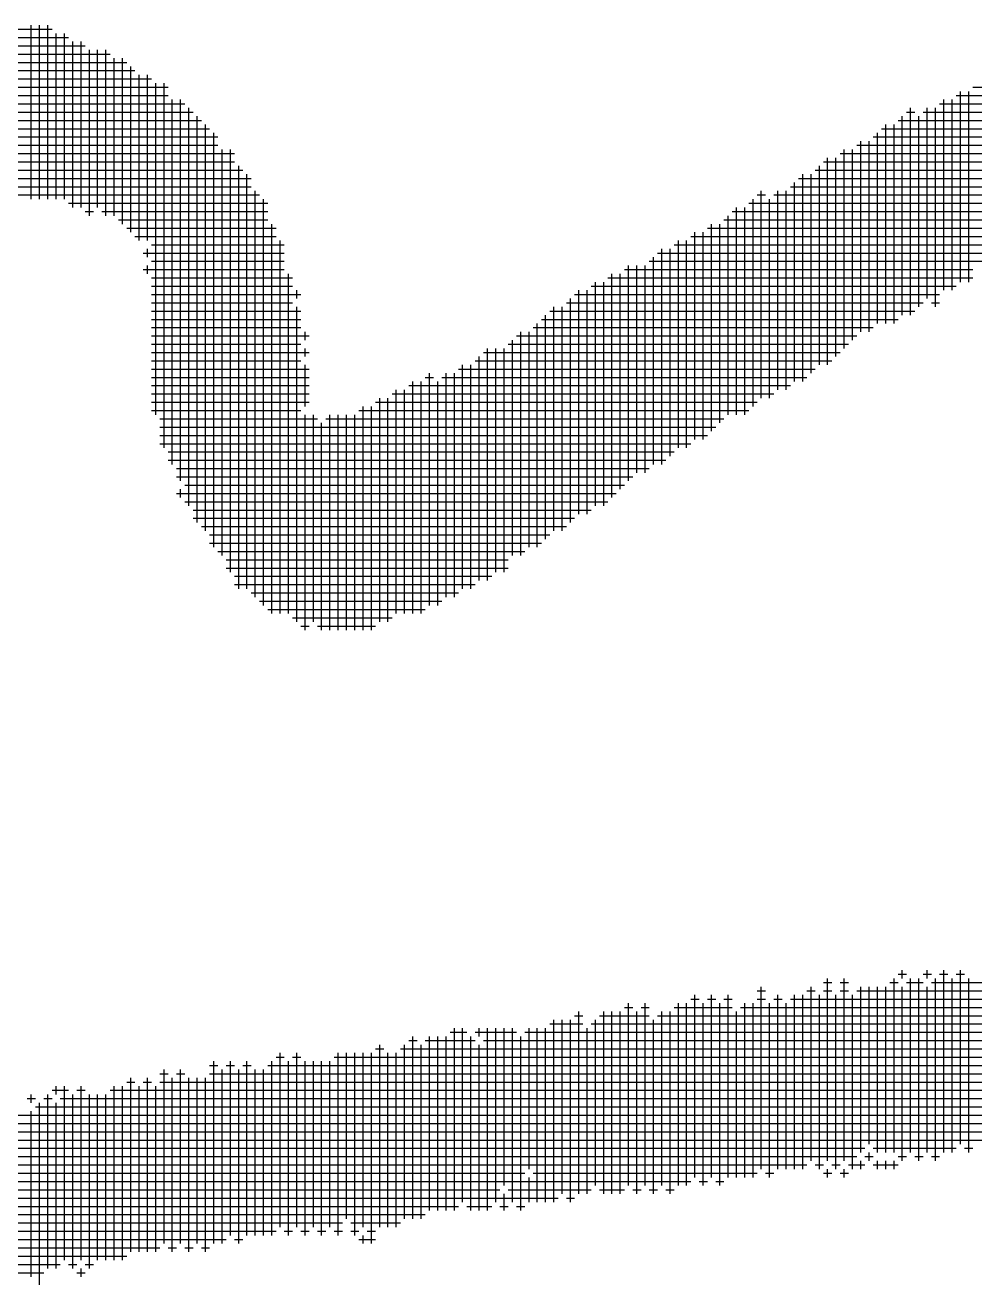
# Model space of a CAD drawing. Header units: feet. Extents: x 0 to 708085, y 0 to 237600.
# Drawn here: x 585261 to 585694, y 11275 to 11847 of the extents above; entities that cross this region are included whole.
import ezdxf

# ---------------------------------------------------------------- set-up
doc = ezdxf.new("R2010")
doc.units = ezdxf.units.FT
doc.header["$LTSCALE"] = 2200
doc.header["$MEASUREMENT"] = 0
doc.layers.add('CX-MISC', color=2, linetype='CONTINUOUS')

msp = doc.modelspace()

# ---------------------------------------------------------------- linework, layer by layer
at = {"layer": 'CX-MISC'}
for p, q in [((585197.83, 11844.85, 9817.04), (585273.43, 11844.85, 9817.04)), ((585263.98, 11767.36, 9817.04), (585263.98, 11846.74, 9817.04)), ((585267.76, 11767.36, 9817.04), (585267.76, 11846.74, 9817.04)), ((585271.54, 11767.36, 9817.04), (585271.54, 11846.74, 9817.04)), ((585275.32, 11767.36, 9817.04), (585275.32, 11842.96, 9817.04)), ((585279.1, 11767.36, 9817.04), (585279.1, 11842.96, 9817.04)), ((585178.93, 11837.29, 9817.04), (585288.55, 11837.29, 9817.04)), ((585186.49, 11841.07, 9817.04), (585280.99, 11841.07, 9817.04)), ((585282.88, 11763.58, 9817.04), (585282.88, 11839.18, 9817.04)), ((585286.66, 11763.58, 9817.04), (585286.66, 11839.18, 9817.04)), ((585171.37, 11833.51, 9817.04), (585299.89, 11833.51, 9817.04)), ((585290.44, 11759.8, 9817.04), (585290.44, 11835.4, 9817.04)), ((585294.22, 11763.58, 9817.04), (585294.22, 11835.4, 9817.04)), ((585298, 11759.8, 9817.04), (585298, 11835.4, 9817.04)), ((585301.78, 11759.8, 9817.04), (585301.78, 11831.62, 9817.04)), ((585305.56, 11756.02, 9817.04), (585305.56, 11831.62, 9817.04)), ((585148.69, 11825.95, 9817.04), (585311.23, 11825.95, 9817.04)), ((585163.81, 11829.73, 9817.04), (585307.45, 11829.73, 9817.04)), ((585309.34, 11752.24, 9817.04), (585309.34, 11827.84, 9817.04)), ((585148.69, 11822.17, 9817.04), (585318.79, 11822.17, 9817.04)), ((585313.12, 11748.46, 9817.04), (585313.12, 11824.06, 9817.04)), ((585316.9, 11748.46, 9817.04), (585316.9, 11824.06, 9817.04)), ((585320.68, 11669.08, 9817.04), (585320.68, 11820.28, 9817.04)), ((585324.46, 11653.96, 9817.04), (585324.46, 11820.28, 9817.04)), ((585137.35, 11818.39, 9817.04), (585326.35, 11818.39, 9817.04)), ((585137.35, 11814.61, 9817.04), (585326.35, 11814.61, 9817.04)), ((585685.45, 11814.61, 9817.04), (585946.27, 11814.61, 9817.04)), ((585687.34, 11729.56, 9817.04), (585687.34, 11816.5, 9817.04)), ((585691.12, 11729.56, 9817.04), (585691.12, 11816.5, 9817.04)), ((585693.01, 11818.39, 9817.04), (585934.93, 11818.39, 9817.04)), ((585129.79, 11810.83, 9817.04), (585333.91, 11810.83, 9817.04)), ((585328.24, 11646.4, 9817.04), (585328.24, 11812.72, 9817.04)), ((585332.02, 11638.84, 9817.04), (585332.02, 11812.72, 9817.04)), ((585335.8, 11627.5, 9817.04), (585335.8, 11808.94, 9817.04)), ((585664.66, 11714.44, 9817.04), (585664.66, 11808.94, 9817.04)), ((585672.22, 11722, 9817.04), (585672.22, 11808.94, 9817.04)), ((585676, 11718.22, 9817.04), (585676, 11808.94, 9817.04)), ((585677.89, 11810.83, 9817.04), (585946.27, 11810.83, 9817.04)), ((585679.78, 11725.78, 9817.04), (585679.78, 11812.72, 9817.04)), ((585683.56, 11725.78, 9817.04), (585683.56, 11812.72, 9817.04)), ((585122.23, 11803.27, 9817.04), (585341.47, 11803.27, 9817.04)), ((585126.01, 11807.05, 9817.04), (585337.69, 11807.05, 9817.04)), ((585339.58, 11619.94, 9817.04), (585339.58, 11805.16, 9817.04)), ((585658.99, 11803.27, 9817.04), (585953.83, 11803.27, 9817.04)), ((585660.88, 11714.44, 9817.04), (585660.88, 11805.16, 9817.04)), ((585662.77, 11807.05, 9817.04), (585666.55, 11807.05, 9817.04)), ((585668.44, 11718.22, 9817.04), (585668.44, 11805.16, 9817.04)), ((585670.33, 11807.05, 9817.04), (585953.83, 11807.05, 9817.04)), ((585118.45, 11799.49, 9817.04), (585345.25, 11799.49, 9817.04)), ((585343.36, 11616.16, 9817.04), (585343.36, 11801.38, 9817.04)), ((585347.14, 11608.6, 9817.04), (585347.14, 11797.6, 9817.04)), ((585649.54, 11710.66, 9817.04), (585649.54, 11797.6, 9817.04)), ((585651.43, 11799.49, 9817.04), (585961.39, 11799.49, 9817.04)), ((585653.32, 11710.66, 9817.04), (585653.32, 11801.38, 9817.04)), ((585657.1, 11710.66, 9817.04), (585657.1, 11801.38, 9817.04)), ((585110.89, 11795.71, 9817.04), (585349.03, 11795.71, 9817.04)), ((585110.89, 11791.93, 9817.04), (585349.03, 11791.93, 9817.04)), ((585640.09, 11791.93, 9817.04), (585972.73, 11791.93, 9817.04)), ((585641.98, 11706.88, 9817.04), (585641.98, 11793.82, 9817.04)), ((585645.76, 11706.88, 9817.04), (585645.76, 11793.82, 9817.04)), ((585647.65, 11795.71, 9817.04), (585968.95, 11795.71, 9817.04)), ((585103.33, 11788.15, 9817.04), (585356.59, 11788.15, 9817.04)), ((585350.92, 11604.82, 9817.04), (585350.92, 11790.04, 9817.04)), ((585354.7, 11597.26, 9817.04), (585354.7, 11790.04, 9817.04)), ((585626.86, 11691.76, 9817.04), (585626.86, 11786.26, 9817.04)), ((585630.64, 11695.54, 9817.04), (585630.64, 11786.26, 9817.04)), ((585632.53, 11788.15, 9817.04), (585976.51, 11788.15, 9817.04)), ((585634.42, 11699.32, 9817.04), (585634.42, 11790.04, 9817.04)), ((585638.2, 11703.1, 9817.04), (585638.2, 11790.04, 9817.04)), ((585091.99, 11780.59, 9817.04), (585360.37, 11780.59, 9817.04)), ((585095.77, 11784.37, 9817.04), (585356.59, 11784.37, 9817.04)), ((585358.48, 11589.7, 9817.04), (585358.48, 11782.48, 9817.04)), ((585621.19, 11780.59, 9817.04), (585798.85, 11780.59, 9817.04)), ((585623.08, 11691.76, 9817.04), (585623.08, 11782.48, 9817.04)), ((585624.97, 11784.37, 9817.04), (585813.97, 11784.37, 9817.04)), ((585088.21, 11776.81, 9817.04), (585364.15, 11776.81, 9817.04)), ((585362.26, 11589.7, 9817.04), (585362.26, 11778.7, 9817.04)), ((585611.74, 11684.2, 9817.04), (585611.74, 11774.92, 9817.04)), ((585613.63, 11776.81, 9817.04), (585791.29, 11776.81, 9817.04)), ((585615.52, 11684.2, 9817.04), (585615.52, 11778.7, 9817.04)), ((585619.3, 11687.98, 9817.04), (585619.3, 11778.7, 9817.04)), ((585080.65, 11773.03, 9817.04), (585364.15, 11773.03, 9817.04)), ((585080.65, 11769.25, 9817.04), (585367.93, 11769.25, 9817.04)), ((585366.04, 11585.92, 9817.04), (585366.04, 11771.14, 9817.04)), ((585594.73, 11769.25, 9817.04), (585598.51, 11769.25, 9817.04)), ((585596.62, 11676.64, 9817.04), (585596.62, 11771.14, 9817.04)), ((585602.29, 11769.25, 9817.04), (585768.61, 11769.25, 9817.04)), ((585604.18, 11680.42, 9817.04), (585604.18, 11771.14, 9817.04)), ((585607.96, 11680.42, 9817.04), (585607.96, 11771.14, 9817.04)), ((585609.85, 11773.03, 9817.04), (585779.95, 11773.03, 9817.04)), ((585280.99, 11765.47, 9817.04), (585371.71, 11765.47, 9817.04)), ((585369.82, 11582.14, 9817.04), (585369.82, 11767.36, 9817.04)), ((585585.28, 11669.08, 9817.04), (585585.28, 11763.58, 9817.04)), ((585589.06, 11669.08, 9817.04), (585589.06, 11763.58, 9817.04)), ((585590.95, 11765.47, 9817.04), (585761.05, 11765.47, 9817.04)), ((585592.84, 11672.86, 9817.04), (585592.84, 11767.36, 9817.04)), ((585600.4, 11676.64, 9817.04), (585600.4, 11767.36, 9817.04)), ((585288.55, 11761.69, 9817.04), (585292.33, 11761.69, 9817.04)), ((585296.11, 11761.69, 9817.04), (585371.71, 11761.69, 9817.04)), ((585303.67, 11757.91, 9817.04), (585371.71, 11757.91, 9817.04)), ((585579.61, 11757.91, 9817.04), (585742.15, 11757.91, 9817.04)), ((585581.5, 11669.08, 9817.04), (585581.5, 11759.8, 9817.04)), ((585583.39, 11761.69, 9817.04), (585753.49, 11761.69, 9817.04)), ((585307.45, 11754.13, 9817.04), (585375.49, 11754.13, 9817.04)), ((585373.6, 11578.36, 9817.04), (585373.6, 11756.02, 9817.04)), ((585566.38, 11657.74, 9817.04), (585566.38, 11752.24, 9817.04)), ((585570.16, 11657.74, 9817.04), (585570.16, 11752.24, 9817.04)), ((585572.05, 11754.13, 9817.04), (585734.59, 11754.13, 9817.04)), ((585573.94, 11661.52, 9817.04), (585573.94, 11756.02, 9817.04)), ((585577.72, 11665.3, 9817.04), (585577.72, 11756.02, 9817.04)), ((585311.23, 11750.35, 9817.04), (585375.49, 11750.35, 9817.04)), ((585318.79, 11746.57, 9817.04), (585379.27, 11746.57, 9817.04)), ((585377.38, 11578.36, 9817.04), (585377.38, 11748.46, 9817.04)), ((585556.93, 11746.57, 9817.04), (585719.47, 11746.57, 9817.04)), ((585558.82, 11653.96, 9817.04), (585558.82, 11748.46, 9817.04)), ((585562.6, 11653.96, 9817.04), (585562.6, 11748.46, 9817.04)), ((585564.49, 11750.35, 9817.04), (585730.81, 11750.35, 9817.04)), ((585315.01, 11742.79, 9817.04), (585379.27, 11742.79, 9817.04)), ((585316.9, 11740.9, 9817.04), (585316.9, 11744.68, 9817.04)), ((585547.48, 11646.4, 9817.04), (585547.48, 11740.9, 9817.04)), ((585549.37, 11742.79, 9817.04), (585711.91, 11742.79, 9817.04)), ((585551.26, 11646.4, 9817.04), (585551.26, 11744.68, 9817.04)), ((585555.04, 11650.18, 9817.04), (585555.04, 11744.68, 9817.04)), ((585315.01, 11735.23, 9817.04), (585379.27, 11735.23, 9817.04)), ((585316.9, 11733.34, 9817.04), (585316.9, 11737.12, 9817.04)), ((585318.79, 11739.01, 9817.04), (585379.27, 11739.01, 9817.04)), ((585534.25, 11735.23, 9817.04), (585693.01, 11735.23, 9817.04)), ((585536.14, 11638.84, 9817.04), (585536.14, 11737.12, 9817.04)), ((585539.92, 11642.62, 9817.04), (585539.92, 11737.12, 9817.04)), ((585543.7, 11642.62, 9817.04), (585543.7, 11737.12, 9817.04)), ((585545.59, 11739.01, 9817.04), (585700.57, 11739.01, 9817.04)), ((585318.79, 11731.45, 9817.04), (585383.05, 11731.45, 9817.04)), ((585381.16, 11578.36, 9817.04), (585381.16, 11733.34, 9817.04)), ((585521.02, 11627.5, 9817.04), (585521.02, 11729.56, 9817.04)), ((585524.8, 11627.5, 9817.04), (585524.8, 11729.56, 9817.04)), ((585526.69, 11731.45, 9817.04), (585693.01, 11731.45, 9817.04)), ((585528.58, 11631.28, 9817.04), (585528.58, 11733.34, 9817.04)), ((585532.36, 11635.06, 9817.04), (585532.36, 11733.34, 9817.04)), ((585318.79, 11727.67, 9817.04), (585383.05, 11727.67, 9817.04)), ((585318.79, 11723.89, 9817.04), (585386.83, 11723.89, 9817.04)), ((585384.94, 11722, 9817.04), (585384.94, 11725.78, 9817.04)), ((585511.57, 11723.89, 9817.04), (585677.89, 11723.89, 9817.04)), ((585513.46, 11623.72, 9817.04), (585513.46, 11725.78, 9817.04)), ((585517.24, 11623.72, 9817.04), (585517.24, 11725.78, 9817.04)), ((585519.13, 11727.67, 9817.04), (585685.45, 11727.67, 9817.04)), ((585318.79, 11720.11, 9817.04), (585383.05, 11720.11, 9817.04)), ((585384.94, 11574.58, 9817.04), (585384.94, 11718.22, 9817.04)), ((585502.12, 11616.16, 9817.04), (585502.12, 11718.22, 9817.04)), ((585505.9, 11616.16, 9817.04), (585505.9, 11718.22, 9817.04)), ((585507.79, 11720.11, 9817.04), (585670.33, 11720.11, 9817.04)), ((585509.68, 11619.94, 9817.04), (585509.68, 11722, 9817.04)), ((585674.11, 11720.11, 9817.04), (585677.89, 11720.11, 9817.04)), ((585318.79, 11716.33, 9817.04), (585386.83, 11716.33, 9817.04)), ((585318.79, 11712.55, 9817.04), (585386.83, 11712.55, 9817.04)), ((585496.45, 11712.55, 9817.04), (585658.99, 11712.55, 9817.04)), ((585498.34, 11612.38, 9817.04), (585498.34, 11714.44, 9817.04)), ((585500.23, 11716.33, 9817.04), (585666.55, 11716.33, 9817.04)), ((585318.79, 11708.77, 9817.04), (585386.83, 11708.77, 9817.04)), ((585388.72, 11703.1, 9817.04), (585388.72, 11706.88, 9817.04)), ((585487, 11604.82, 9817.04), (585487, 11706.88, 9817.04)), ((585490.78, 11608.6, 9817.04), (585490.78, 11706.88, 9817.04)), ((585492.67, 11708.77, 9817.04), (585647.65, 11708.77, 9817.04)), ((585494.56, 11608.6, 9817.04), (585494.56, 11710.66, 9817.04)), ((585318.79, 11704.99, 9817.04), (585390.61, 11704.99, 9817.04)), ((585318.79, 11701.21, 9817.04), (585386.83, 11701.21, 9817.04)), ((585481.33, 11701.21, 9817.04), (585636.31, 11701.21, 9817.04)), ((585483.22, 11604.82, 9817.04), (585483.22, 11703.1, 9817.04)), ((585485.11, 11704.99, 9817.04), (585640.09, 11704.99, 9817.04)), ((585318.79, 11697.43, 9817.04), (585390.61, 11697.43, 9817.04)), ((585388.72, 11695.54, 9817.04), (585388.72, 11699.32, 9817.04)), ((585468.1, 11593.48, 9817.04), (585468.1, 11695.54, 9817.04)), ((585469.99, 11697.43, 9817.04), (585632.53, 11697.43, 9817.04)), ((585471.88, 11593.48, 9817.04), (585471.88, 11699.32, 9817.04)), ((585475.66, 11597.26, 9817.04), (585475.66, 11699.32, 9817.04)), ((585479.44, 11597.26, 9817.04), (585479.44, 11699.32, 9817.04)), ((585318.79, 11693.65, 9817.04), (585386.83, 11693.65, 9817.04)), ((585318.79, 11689.87, 9817.04), (585390.61, 11689.87, 9817.04)), ((585388.72, 11672.86, 9817.04), (585388.72, 11691.76, 9817.04)), ((585458.65, 11689.87, 9817.04), (585621.19, 11689.87, 9817.04)), ((585460.54, 11589.7, 9817.04), (585460.54, 11691.76, 9817.04)), ((585464.32, 11589.7, 9817.04), (585464.32, 11691.76, 9817.04)), ((585466.21, 11693.65, 9817.04), (585628.75, 11693.65, 9817.04)), ((585318.79, 11686.09, 9817.04), (585390.61, 11686.09, 9817.04)), ((585437.86, 11578.36, 9817.04), (585437.86, 11684.2, 9817.04)), ((585441.64, 11578.36, 9817.04), (585441.64, 11684.2, 9817.04)), ((585443.53, 11686.09, 9817.04), (585447.31, 11686.09, 9817.04)), ((585445.42, 11582.14, 9817.04), (585445.42, 11687.98, 9817.04)), ((585449.2, 11582.14, 9817.04), (585449.2, 11684.2, 9817.04)), ((585451.09, 11686.09, 9817.04), (585617.41, 11686.09, 9817.04)), ((585452.98, 11585.92, 9817.04), (585452.98, 11687.98, 9817.04)), ((585456.76, 11585.92, 9817.04), (585456.76, 11687.98, 9817.04)), ((585318.79, 11682.31, 9817.04), (585390.61, 11682.31, 9817.04)), ((585318.79, 11678.53, 9817.04), (585390.61, 11678.53, 9817.04)), ((585428.41, 11678.53, 9817.04), (585602.29, 11678.53, 9817.04)), ((585430.3, 11578.36, 9817.04), (585430.3, 11680.42, 9817.04)), ((585434.08, 11578.36, 9817.04), (585434.08, 11680.42, 9817.04)), ((585435.97, 11682.31, 9817.04), (585609.85, 11682.31, 9817.04)), ((585318.79, 11674.75, 9817.04), (585390.61, 11674.75, 9817.04)), ((585415.18, 11570.8, 9817.04), (585415.18, 11672.86, 9817.04)), ((585418.96, 11570.8, 9817.04), (585418.96, 11672.86, 9817.04)), ((585420.85, 11674.75, 9817.04), (585594.73, 11674.75, 9817.04)), ((585422.74, 11574.58, 9817.04), (585422.74, 11676.64, 9817.04)), ((585426.52, 11574.58, 9817.04), (585426.52, 11676.64, 9817.04)), ((585318.79, 11670.97, 9817.04), (585386.83, 11670.97, 9817.04)), ((585322.57, 11667.19, 9817.04), (585394.39, 11667.19, 9817.04)), ((585388.72, 11570.8, 9817.04), (585388.72, 11669.08, 9817.04)), ((585392.5, 11574.58, 9817.04), (585392.5, 11669.08, 9817.04)), ((585398.17, 11667.19, 9817.04), (585579.61, 11667.19, 9817.04)), ((585400.06, 11570.8, 9817.04), (585400.06, 11669.08, 9817.04)), ((585403.84, 11570.8, 9817.04), (585403.84, 11669.08, 9817.04)), ((585407.62, 11570.8, 9817.04), (585407.62, 11669.08, 9817.04)), ((585411.4, 11570.8, 9817.04), (585411.4, 11669.08, 9817.04)), ((585413.29, 11670.97, 9817.04), (585590.95, 11670.97, 9817.04)), ((585322.57, 11663.41, 9817.04), (585575.83, 11663.41, 9817.04)), ((585396.28, 11570.8, 9817.04), (585396.28, 11665.3, 9817.04)), ((585322.57, 11659.63, 9817.04), (585572.05, 11659.63, 9817.04)), ((585322.57, 11655.85, 9817.04), (585564.49, 11655.85, 9817.04)), ((585326.35, 11652.07, 9817.04), (585556.93, 11652.07, 9817.04)), ((585326.35, 11648.29, 9817.04), (585553.15, 11648.29, 9817.04)), ((585330.13, 11644.51, 9817.04), (585545.59, 11644.51, 9817.04)), ((585330.13, 11640.73, 9817.04), (585538.03, 11640.73, 9817.04)), ((585330.13, 11633.17, 9817.04), (585530.47, 11633.17, 9817.04)), ((585332.02, 11631.28, 9817.04), (585332.02, 11635.06, 9817.04)), ((585333.91, 11636.95, 9817.04), (585534.25, 11636.95, 9817.04)), ((585333.91, 11629.39, 9817.04), (585526.69, 11629.39, 9817.04)), ((585337.69, 11625.61, 9817.04), (585519.13, 11625.61, 9817.04)), ((585337.69, 11621.83, 9817.04), (585511.57, 11621.83, 9817.04)), ((585341.47, 11618.05, 9817.04), (585507.79, 11618.05, 9817.04)), ((585345.25, 11614.27, 9817.04), (585500.23, 11614.27, 9817.04)), ((585345.25, 11610.49, 9817.04), (585496.45, 11610.49, 9817.04)), ((585349.03, 11606.71, 9817.04), (585488.89, 11606.71, 9817.04)), ((585352.81, 11602.93, 9817.04), (585481.33, 11602.93, 9817.04)), ((585352.81, 11599.15, 9817.04), (585481.33, 11599.15, 9817.04)), ((585356.59, 11595.37, 9817.04), (585473.77, 11595.37, 9817.04)), ((585356.59, 11591.59, 9817.04), (585466.21, 11591.59, 9817.04)), ((585364.15, 11587.81, 9817.04), (585458.65, 11587.81, 9817.04)), ((585367.93, 11584.03, 9817.04), (585451.09, 11584.03, 9817.04)), ((585371.71, 11580.25, 9817.04), (585443.53, 11580.25, 9817.04)), ((585383.05, 11576.47, 9817.04), (585428.41, 11576.47, 9817.04)), ((585386.83, 11572.69, 9817.04), (585390.61, 11572.69, 9817.04)), ((585394.39, 11572.69, 9817.04), (585420.85, 11572.69, 9817.04)), ((585660.88, 11412.04, 9817.04), (585660.88, 11415.82, 9817.04)), ((585672.22, 11412.04, 9817.04), (585672.22, 11415.82, 9817.04)), ((585679.78, 11332.66, 9817.04), (585679.78, 11415.82, 9817.04)), ((585687.34, 11336.44, 9817.04), (585687.34, 11415.82, 9817.04)), ((585624.97, 11410.15, 9817.04), (585628.75, 11410.15, 9817.04)), ((585626.86, 11328.88, 9817.04), (585626.86, 11412.04, 9817.04)), ((585632.53, 11410.15, 9817.04), (585636.31, 11410.15, 9817.04)), ((585634.42, 11328.88, 9817.04), (585634.42, 11412.04, 9817.04)), ((585655.21, 11410.15, 9817.04), (585658.99, 11410.15, 9817.04)), ((585657.1, 11332.66, 9817.04), (585657.1, 11412.04, 9817.04)), ((585658.99, 11413.93, 9817.04), (585662.77, 11413.93, 9817.04)), ((585662.77, 11410.15, 9817.04), (585670.33, 11410.15, 9817.04)), ((585664.66, 11332.66, 9817.04), (585664.66, 11412.04, 9817.04)), ((585668.44, 11328.88, 9817.04), (585668.44, 11412.04, 9817.04)), ((585670.33, 11413.93, 9817.04), (585674.11, 11413.93, 9817.04)), ((585674.11, 11410.15, 9817.04), (586328.05, 11410.15, 9817.04)), ((585676, 11328.88, 9817.04), (585676, 11412.04, 9817.04)), ((585677.89, 11413.93, 9817.04), (585681.67, 11413.93, 9817.04)), ((585683.56, 11332.66, 9817.04), (585683.56, 11412.04, 9817.04)), ((585685.45, 11413.93, 9817.04), (585689.23, 11413.93, 9817.04)), ((585691.12, 11332.66, 9817.04), (585691.12, 11412.04, 9817.04)), ((585566.38, 11321.32, 9817.04), (585566.38, 11404.48, 9817.04)), ((585573.94, 11321.32, 9817.04), (585573.94, 11404.48, 9817.04)), ((585581.5, 11321.32, 9817.04), (585581.5, 11404.48, 9817.04)), ((585594.73, 11406.37, 9817.04), (585598.51, 11406.37, 9817.04)), ((585596.62, 11325.1, 9817.04), (585596.62, 11408.26, 9817.04)), ((585604.18, 11325.1, 9817.04), (585604.18, 11404.48, 9817.04)), ((585611.74, 11325.1, 9817.04), (585611.74, 11404.48, 9817.04)), ((585615.52, 11325.1, 9817.04), (585615.52, 11404.48, 9817.04)), ((585617.41, 11406.37, 9817.04), (585621.19, 11406.37, 9817.04)), ((585619.3, 11328.88, 9817.04), (585619.3, 11408.26, 9817.04)), ((585623.08, 11325.1, 9817.04), (585623.08, 11404.48, 9817.04)), ((585624.97, 11406.37, 9817.04), (585628.75, 11406.37, 9817.04)), ((585630.64, 11325.1, 9817.04), (585630.64, 11404.48, 9817.04)), ((585632.53, 11406.37, 9817.04), (585636.31, 11406.37, 9817.04)), ((585638.2, 11325.1, 9817.04), (585638.2, 11404.48, 9817.04)), ((585640.09, 11406.37, 9817.04), (586260.01, 11406.37, 9817.04)), ((585641.98, 11332.66, 9817.04), (585641.98, 11408.26, 9817.04)), ((585645.76, 11336.44, 9817.04), (585645.76, 11408.26, 9817.04)), ((585649.54, 11332.66, 9817.04), (585649.54, 11408.26, 9817.04)), ((585653.32, 11332.66, 9817.04), (585653.32, 11408.26, 9817.04)), ((585660.88, 11328.88, 9817.04), (585660.88, 11408.26, 9817.04)), ((585672.22, 11332.66, 9817.04), (585672.22, 11408.26, 9817.04)), ((585534.25, 11398.81, 9817.04), (585538.03, 11398.81, 9817.04)), ((585536.14, 11317.54, 9817.04), (585536.14, 11400.7, 9817.04)), ((585541.81, 11398.81, 9817.04), (585545.59, 11398.81, 9817.04)), ((585543.7, 11317.54, 9817.04), (585543.7, 11400.7, 9817.04)), ((585556.93, 11398.81, 9817.04), (585583.39, 11398.81, 9817.04)), ((585558.82, 11317.54, 9817.04), (585558.82, 11400.7, 9817.04)), ((585562.6, 11317.54, 9817.04), (585562.6, 11400.7, 9817.04)), ((585564.49, 11402.59, 9817.04), (585568.27, 11402.59, 9817.04)), ((585570.16, 11317.54, 9817.04), (585570.16, 11400.7, 9817.04)), ((585572.05, 11402.59, 9817.04), (585575.83, 11402.59, 9817.04)), ((585577.72, 11317.54, 9817.04), (585577.72, 11400.7, 9817.04)), ((585579.61, 11402.59, 9817.04), (585583.39, 11402.59, 9817.04)), ((585587.17, 11398.81, 9817.04), (586248.67, 11398.81, 9817.04)), ((585589.06, 11321.32, 9817.04), (585589.06, 11400.7, 9817.04)), ((585592.84, 11321.32, 9817.04), (585592.84, 11400.7, 9817.04)), ((585594.73, 11402.59, 9817.04), (585598.51, 11402.59, 9817.04)), ((585600.4, 11321.32, 9817.04), (585600.4, 11400.7, 9817.04)), ((585602.29, 11402.59, 9817.04), (585606.07, 11402.59, 9817.04)), ((585607.96, 11325.1, 9817.04), (585607.96, 11400.7, 9817.04)), ((585609.85, 11402.59, 9817.04), (586252.45, 11402.59, 9817.04)), ((585502.12, 11309.98, 9817.04), (585502.12, 11393.14, 9817.04)), ((585505.9, 11313.76, 9817.04), (585505.9, 11393.14, 9817.04)), ((585509.68, 11309.98, 9817.04), (585509.68, 11393.14, 9817.04)), ((585511.57, 11395.03, 9817.04), (585515.35, 11395.03, 9817.04)), ((585513.46, 11313.76, 9817.04), (585513.46, 11396.92, 9817.04)), ((585521.02, 11317.54, 9817.04), (585521.02, 11393.14, 9817.04)), ((585522.91, 11395.03, 9817.04), (585545.59, 11395.03, 9817.04)), ((585524.8, 11313.76, 9817.04), (585524.8, 11396.92, 9817.04)), ((585528.58, 11313.76, 9817.04), (585528.58, 11396.92, 9817.04)), ((585532.36, 11313.76, 9817.04), (585532.36, 11396.92, 9817.04)), ((585539.92, 11313.76, 9817.04), (585539.92, 11396.92, 9817.04)), ((585547.48, 11313.76, 9817.04), (585547.48, 11393.14, 9817.04)), ((585549.37, 11395.03, 9817.04), (586161.73, 11395.03, 9817.04)), ((585551.26, 11317.54, 9817.04), (585551.26, 11396.92, 9817.04)), ((585555.04, 11313.76, 9817.04), (585555.04, 11396.92, 9817.04)), ((585585.28, 11321.32, 9817.04), (585585.28, 11396.92, 9817.04)), ((585454.87, 11387.47, 9817.04), (585462.43, 11387.47, 9817.04)), ((585456.76, 11306.2, 9817.04), (585456.76, 11389.36, 9817.04)), ((585460.54, 11309.98, 9817.04), (585460.54, 11389.36, 9817.04)), ((585466.21, 11387.47, 9817.04), (585485.11, 11387.47, 9817.04)), ((585468.1, 11385.58, 9817.04), (585468.1, 11389.36, 9817.04)), ((585471.88, 11306.2, 9817.04), (585471.88, 11389.36, 9817.04)), ((585475.66, 11309.98, 9817.04), (585475.66, 11389.36, 9817.04)), ((585479.44, 11317.54, 9817.04), (585479.44, 11389.36, 9817.04)), ((585483.22, 11309.98, 9817.04), (585483.22, 11389.36, 9817.04)), ((585488.89, 11387.47, 9817.04), (586108.81, 11387.47, 9817.04)), ((585490.78, 11325.1, 9817.04), (585490.78, 11389.36, 9817.04)), ((585494.56, 11309.98, 9817.04), (585494.56, 11389.36, 9817.04)), ((585498.34, 11309.98, 9817.04), (585498.34, 11389.36, 9817.04)), ((585500.23, 11391.25, 9817.04), (585515.35, 11391.25, 9817.04)), ((585517.24, 11313.76, 9817.04), (585517.24, 11389.36, 9817.04)), ((585519.13, 11391.25, 9817.04), (586154.17, 11391.25, 9817.04)), ((585422.74, 11298.64, 9817.04), (585422.74, 11381.8, 9817.04)), ((585434.08, 11302.42, 9817.04), (585434.08, 11381.8, 9817.04)), ((585435.97, 11383.69, 9817.04), (585439.75, 11383.69, 9817.04)), ((585437.86, 11302.42, 9817.04), (585437.86, 11385.58, 9817.04)), ((585441.64, 11302.42, 9817.04), (585441.64, 11381.8, 9817.04)), ((585443.53, 11383.69, 9817.04), (585466.21, 11383.69, 9817.04)), ((585445.42, 11306.2, 9817.04), (585445.42, 11385.58, 9817.04)), ((585449.2, 11306.2, 9817.04), (585449.2, 11385.58, 9817.04)), ((585452.98, 11306.2, 9817.04), (585452.98, 11385.58, 9817.04)), ((585464.32, 11306.2, 9817.04), (585464.32, 11385.58, 9817.04)), ((585468.1, 11306.2, 9817.04), (585468.1, 11381.8, 9817.04)), ((585469.99, 11383.69, 9817.04), (586101.25, 11383.69, 9817.04)), ((585487, 11306.2, 9817.04), (585487, 11385.58, 9817.04)), ((585375.49, 11376.13, 9817.04), (585379.27, 11376.13, 9817.04)), ((585377.38, 11298.64, 9817.04), (585377.38, 11378.02, 9817.04)), ((585383.05, 11376.13, 9817.04), (585386.83, 11376.13, 9817.04)), ((585384.94, 11298.64, 9817.04), (585384.94, 11378.02, 9817.04)), ((585401.95, 11376.13, 9817.04), (586018.09, 11376.13, 9817.04)), ((585403.84, 11294.86, 9817.04), (585403.84, 11378.02, 9817.04)), ((585407.62, 11302.42, 9817.04), (585407.62, 11378.02, 9817.04)), ((585411.4, 11294.86, 9817.04), (585411.4, 11378.02, 9817.04)), ((585415.18, 11298.64, 9817.04), (585415.18, 11378.02, 9817.04)), ((585418.96, 11291.08, 9817.04), (585418.96, 11378.02, 9817.04)), ((585420.85, 11379.91, 9817.04), (585424.63, 11379.91, 9817.04)), ((585426.52, 11298.64, 9817.04), (585426.52, 11378.02, 9817.04)), ((585430.3, 11298.64, 9817.04), (585430.3, 11378.02, 9817.04)), ((585432.19, 11379.91, 9817.04), (586033.21, 11379.91, 9817.04)), ((585324.46, 11291.08, 9817.04), (585324.46, 11370.46, 9817.04)), ((585332.02, 11291.08, 9817.04), (585332.02, 11370.46, 9817.04)), ((585345.25, 11372.35, 9817.04), (585349.03, 11372.35, 9817.04)), ((585347.14, 11291.08, 9817.04), (585347.14, 11374.24, 9817.04)), ((585350.92, 11291.08, 9817.04), (585350.92, 11370.46, 9817.04)), ((585352.81, 11372.35, 9817.04), (585356.59, 11372.35, 9817.04)), ((585354.7, 11294.86, 9817.04), (585354.7, 11374.24, 9817.04)), ((585358.48, 11291.08, 9817.04), (585358.48, 11370.46, 9817.04)), ((585360.37, 11372.35, 9817.04), (585364.15, 11372.35, 9817.04)), ((585362.26, 11294.86, 9817.04), (585362.26, 11374.24, 9817.04)), ((585366.04, 11294.86, 9817.04), (585366.04, 11370.46, 9817.04)), ((585369.82, 11294.86, 9817.04), (585369.82, 11370.46, 9817.04)), ((585371.71, 11372.35, 9817.04), (585942.49, 11372.35, 9817.04)), ((585373.6, 11294.86, 9817.04), (585373.6, 11374.24, 9817.04)), ((585381.16, 11294.86, 9817.04), (585381.16, 11374.24, 9817.04)), ((585388.72, 11294.86, 9817.04), (585388.72, 11374.24, 9817.04)), ((585392.5, 11298.64, 9817.04), (585392.5, 11374.24, 9817.04)), ((585396.28, 11294.86, 9817.04), (585396.28, 11374.24, 9817.04)), ((585400.06, 11298.64, 9817.04), (585400.06, 11374.24, 9817.04)), ((585307.45, 11364.79, 9817.04), (585311.23, 11364.79, 9817.04)), ((585309.34, 11287.3, 9817.04), (585309.34, 11366.68, 9817.04)), ((585315.01, 11364.79, 9817.04), (585318.79, 11364.79, 9817.04)), ((585316.9, 11287.3, 9817.04), (585316.9, 11366.68, 9817.04)), ((585322.57, 11368.57, 9817.04), (585326.35, 11368.57, 9817.04)), ((585322.57, 11364.79, 9817.04), (585927.37, 11364.79, 9817.04)), ((585328.24, 11287.3, 9817.04), (585328.24, 11366.68, 9817.04)), ((585330.13, 11368.57, 9817.04), (585333.91, 11368.57, 9817.04)), ((585335.8, 11287.3, 9817.04), (585335.8, 11366.68, 9817.04)), ((585339.58, 11291.08, 9817.04), (585339.58, 11366.68, 9817.04)), ((585343.36, 11287.3, 9817.04), (585343.36, 11366.68, 9817.04)), ((585345.25, 11368.57, 9817.04), (585987.85, 11368.57, 9817.04)), ((585263.98, 11355.34, 9817.04), (585263.98, 11359.12, 9817.04)), ((585271.54, 11279.74, 9817.04), (585271.54, 11359.12, 9817.04)), ((585273.43, 11361.01, 9817.04), (585280.99, 11361.01, 9817.04)), ((585275.32, 11359.12, 9817.04), (585275.32, 11362.9, 9817.04)), ((585279.1, 11283.52, 9817.04), (585279.1, 11362.9, 9817.04)), ((585282.88, 11279.74, 9817.04), (585282.88, 11359.12, 9817.04)), ((585284.77, 11361.01, 9817.04), (585288.55, 11361.01, 9817.04)), ((585286.66, 11283.52, 9817.04), (585286.66, 11362.9, 9817.04)), ((585290.44, 11279.74, 9817.04), (585290.44, 11359.12, 9817.04)), ((585294.22, 11283.52, 9817.04), (585294.22, 11359.12, 9817.04)), ((585298, 11283.52, 9817.04), (585298, 11359.12, 9817.04)), ((585299.89, 11361.01, 9817.04), (585889.57, 11361.01, 9817.04)), ((585301.78, 11283.52, 9817.04), (585301.78, 11362.9, 9817.04)), ((585305.56, 11283.52, 9817.04), (585305.56, 11362.9, 9817.04)), ((585313.12, 11287.3, 9817.04), (585313.12, 11362.9, 9817.04)), ((585320.68, 11287.3, 9817.04), (585320.68, 11362.9, 9817.04)), ((585262.09, 11357.23, 9817.04), (585265.87, 11357.23, 9817.04)), ((585265.87, 11353.45, 9817.04), (585829.09, 11353.45, 9817.04)), ((585267.76, 11272.18, 9817.04), (585267.76, 11355.34, 9817.04)), ((585269.65, 11357.23, 9817.04), (585273.43, 11357.23, 9817.04)), ((585275.32, 11279.74, 9817.04), (585275.32, 11355.34, 9817.04)), ((585277.21, 11357.23, 9817.04), (585866.89, 11357.23, 9817.04)), ((585201.61, 11349.67, 9817.04), (585798.85, 11349.67, 9817.04)), ((585209.17, 11345.89, 9817.04), (585745.93, 11345.89, 9817.04)), ((585263.98, 11275.96, 9817.04), (585263.98, 11351.56, 9817.04)), ((585171.37, 11342.11, 9817.04), (585723.25, 11342.11, 9817.04)), ((585122.23, 11334.55, 9817.04), (585643.87, 11334.55, 9817.04)), ((585156.25, 11338.33, 9817.04), (585708.13, 11338.33, 9817.04)), ((585647.65, 11334.55, 9817.04), (585685.45, 11334.55, 9817.04)), ((585689.23, 11334.55, 9817.04), (585693.01, 11334.55, 9817.04)), ((585073.09, 11330.77, 9817.04), (585640.09, 11330.77, 9817.04)), ((585641.98, 11325.1, 9817.04), (585641.98, 11328.88, 9817.04)), ((585643.87, 11330.77, 9817.04), (585647.65, 11330.77, 9817.04)), ((585645.76, 11328.88, 9817.04), (585645.76, 11332.66, 9817.04)), ((585649.54, 11325.1, 9817.04), (585649.54, 11328.88, 9817.04)), ((585653.32, 11325.1, 9817.04), (585653.32, 11328.88, 9817.04)), ((585657.1, 11325.1, 9817.04), (585657.1, 11328.88, 9817.04)), ((585658.99, 11330.77, 9817.04), (585662.77, 11330.77, 9817.04)), ((585666.55, 11330.77, 9817.04), (585670.33, 11330.77, 9817.04)), ((585674.11, 11330.77, 9817.04), (585677.89, 11330.77, 9817.04)), ((585008.83, 11323.21, 9817.04), (585488.89, 11323.21, 9817.04)), ((585061.75, 11326.99, 9817.04), (585617.41, 11326.99, 9817.04)), ((585492.67, 11323.21, 9817.04), (585594.73, 11323.21, 9817.04)), ((585598.51, 11323.21, 9817.04), (585602.29, 11323.21, 9817.04)), ((585621.19, 11326.99, 9817.04), (585624.97, 11326.99, 9817.04)), ((585624.97, 11323.21, 9817.04), (585628.75, 11323.21, 9817.04)), ((585626.86, 11321.32, 9817.04), (585626.86, 11325.1, 9817.04)), ((585628.75, 11326.99, 9817.04), (585632.53, 11326.99, 9817.04)), ((585632.53, 11323.21, 9817.04), (585636.31, 11323.21, 9817.04)), ((585634.42, 11321.32, 9817.04), (585634.42, 11325.1, 9817.04)), ((585636.31, 11326.99, 9817.04), (585643.87, 11326.99, 9817.04)), ((585647.65, 11326.99, 9817.04), (585658.99, 11326.99, 9817.04)), ((585005.05, 11319.43, 9817.04), (585564.49, 11319.43, 9817.04)), ((585490.78, 11309.98, 9817.04), (585490.78, 11321.32, 9817.04)), ((585568.27, 11319.43, 9817.04), (585572.05, 11319.43, 9817.04)), ((585575.83, 11319.43, 9817.04), (585579.61, 11319.43, 9817.04)), ((584937.01, 11311.87, 9817.04), (585504.01, 11311.87, 9817.04)), ((584997.49, 11315.65, 9817.04), (585477.55, 11315.65, 9817.04)), ((585479.44, 11306.2, 9817.04), (585479.44, 11313.76, 9817.04)), ((585481.33, 11315.65, 9817.04), (585519.13, 11315.65, 9817.04)), ((585507.79, 11311.87, 9817.04), (585511.57, 11311.87, 9817.04)), ((585522.91, 11315.65, 9817.04), (585534.25, 11315.65, 9817.04)), ((585538.03, 11315.65, 9817.04), (585541.81, 11315.65, 9817.04)), ((585545.59, 11315.65, 9817.04), (585549.37, 11315.65, 9817.04)), ((585553.15, 11315.65, 9817.04), (585556.93, 11315.65, 9817.04)), ((584899.21, 11308.09, 9817.04), (585458.65, 11308.09, 9817.04)), ((585462.43, 11308.09, 9817.04), (585473.77, 11308.09, 9817.04)), ((585477.55, 11308.09, 9817.04), (585481.33, 11308.09, 9817.04)), ((585485.11, 11308.09, 9817.04), (585488.89, 11308.09, 9817.04)), ((584876.53, 11300.53, 9817.04), (585405.73, 11300.53, 9817.04)), ((584899.21, 11304.31, 9817.04), (585443.53, 11304.31, 9817.04)), ((585409.51, 11300.53, 9817.04), (585432.19, 11300.53, 9817.04)), ((584876.53, 11296.75, 9817.04), (585375.49, 11296.75, 9817.04)), ((585379.27, 11296.75, 9817.04), (585383.05, 11296.75, 9817.04)), ((585386.83, 11296.75, 9817.04), (585390.61, 11296.75, 9817.04)), ((585394.39, 11296.75, 9817.04), (585398.17, 11296.75, 9817.04)), ((585401.95, 11296.75, 9817.04), (585405.73, 11296.75, 9817.04)), ((585409.51, 11296.75, 9817.04), (585413.29, 11296.75, 9817.04)), ((585415.18, 11291.08, 9817.04), (585415.18, 11294.86, 9817.04)), ((585417.07, 11296.75, 9817.04), (585420.85, 11296.75, 9817.04)), ((584800.93, 11289.19, 9817.04), (585322.57, 11289.19, 9817.04)), ((584880.31, 11292.97, 9817.04), (585352.81, 11292.97, 9817.04)), ((585326.35, 11289.19, 9817.04), (585330.13, 11289.19, 9817.04)), ((585333.91, 11289.19, 9817.04), (585337.69, 11289.19, 9817.04)), ((585341.47, 11289.19, 9817.04), (585345.25, 11289.19, 9817.04)), ((585356.59, 11292.97, 9817.04), (585360.37, 11292.97, 9817.04)), ((585413.29, 11292.97, 9817.04), (585420.85, 11292.97, 9817.04)), ((584763.13, 11285.41, 9817.04), (585307.45, 11285.41, 9817.04)), ((584687.53, 11277.85, 9817.04), (585269.65, 11277.85, 9817.04)), ((584702.65, 11281.63, 9817.04), (585277.21, 11281.63, 9817.04)), ((585280.99, 11281.63, 9817.04), (585284.77, 11281.63, 9817.04)), ((585284.77, 11277.85, 9817.04), (585288.55, 11277.85, 9817.04)), ((585286.66, 11275.96, 9817.04), (585286.66, 11279.74, 9817.04)), ((585288.55, 11281.63, 9817.04), (585292.33, 11281.63, 9817.04))]:
    msp.add_line(p, q, dxfattribs=at)

doc.saveas('drawing.dxf')
